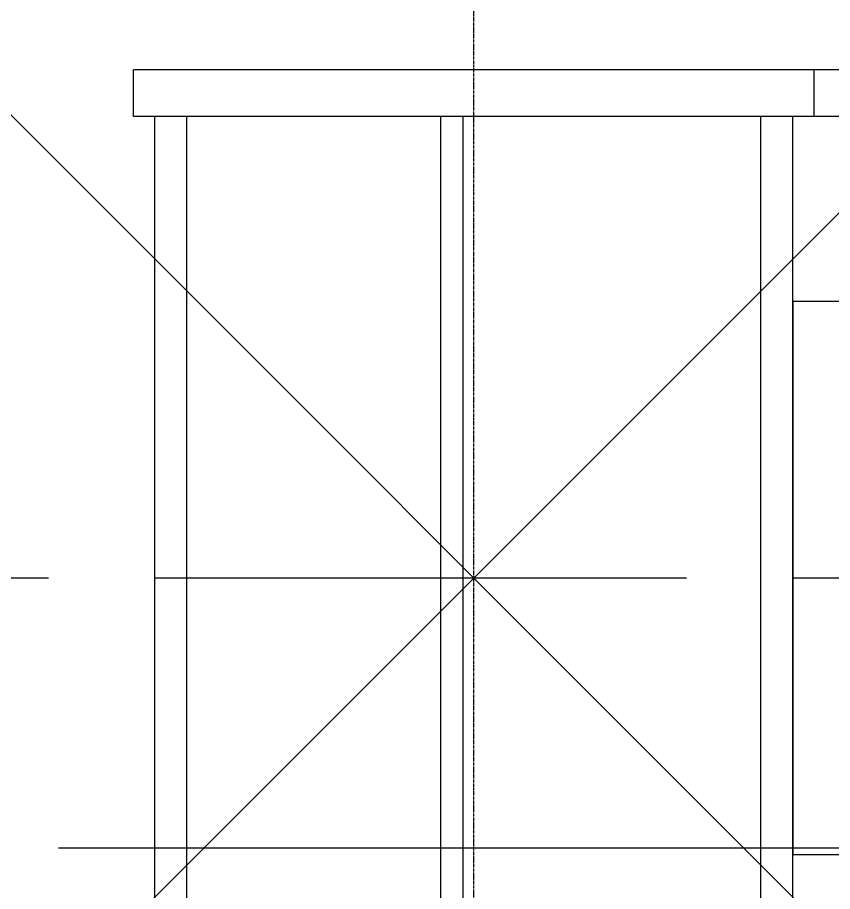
# Model space of a CAD drawing. Extents: x -668440 to 1010955, y -1678500 to 210463.
# Drawn here: x -559293 to -555461, y -895553 to -891443 of the extents above; entities that cross this region are included whole.
import ezdxf

# ---------------------------------------------------------------- set-up
doc = ezdxf.new("R2010")
doc.units = 0
doc.header["$MEASUREMENT"] = 0
doc.linetypes.add('CENTER', pattern=[2, 1.25, -0.25, 0.25, -0.25])
doc.layers.get('0').update_dxf_attribs({"color": 3, "linetype": 'CONTINUOUS'})
doc.layers.add('00_ADDL', color=253, linetype='CONTINUOUS', plot=False)
for name, color, linetype in [('100', 5, 'CENTER'), ('_5-6_GS-M', 6, 'CONTINUOUS'), ('COL_H-300x300x10x15x13', 7, 'CONTINUOUS'), ('SH400-12-3-3-M22@90(0.0)', 7, 'CONTINUOUS'), ('SP400-40-60-60-0-0-M22-200-K6-320-320-0-164-TYPE1', 7, 'CONTINUOUS')]:
    doc.layers.add(name, color=color, linetype=linetype)

# ---------------------------------------------------------------- blocks, each defined once
blk = doc.blocks.new('剛接合部C1Y')
at = {"layer": '00_ADDL'}
for p, q in [((-223684.62063, -393132.59222), (-221884.62063, -394932.59222)), ((-221884.62063, -393132.59222), (-223684.62063, -394932.59222))]:
    blk.add_line(p, q, dxfattribs=at)
at = {"layer": '00_ADDL', "transparency": 33554661}
blk.add_line((-221019.62063, -394159.59222), (-222979.91336, -394159.59222), dxfattribs=at)
at = {"layer": '100'}
blk.add_line((-222784.62063, -397002.59222), (-222784.62063, -393132.59222), dxfattribs=at)
at = {"layer": '100', "linetype": 'CENTER', "ltscale": 200}
blk.add_line((-219884.62063, -394032.59222), (-225684.62063, -394032.59222), dxfattribs=at)
at = {"layer": '_5-6_GS-M', "transparency": 33554661}
blk.add_lwpolyline([(-222800.2873, -393815.59222), (-222800.2873, -394216.59222), (-222789.62063, -394216.59222), (-222789.62063, -393815.59222)], close=True, dxfattribs=at)
at = {"layer": 'COL_H-300x300x10x15x13'}
for p, q in [((-222934.62063, -394932.59222), (-222934.62063, -393815.59222)), ((-222919.62063, -394932.59222), (-222919.62063, -393815.59222)), ((-222649.62063, -394932.59222), (-222649.62063, -393815.59222)), ((-222634.62063, -394932.59222), (-222634.62063, -393815.59222))]:
    blk.add_line(p, q, dxfattribs=at)
at = {"layer": 'SH400-12-3-3-M22@90(0.0)'}
for p, q in [((-222634.62063, -393902.59222), (-222634.62063, -394162.59222)), ((-222474.62063, -393902.59222), (-222634.62063, -393902.59222)), ((-222634.62063, -394162.59222), (-222474.62063, -394162.59222))]:
    blk.add_line(p, q, dxfattribs=at)
at = {"layer": 'SP400-40-60-60-0-0-M22-200-K6-320-320-0-164-TYPE1'}
for p, q in [((-222234.62063, -393793.59222), (-222944.62063, -393793.59222)), ((-222944.62063, -393815.59222), (-222944.62063, -393793.59222)), ((-222624.62063, -393815.59222), (-222624.62063, -393793.59222)), ((-222234.62063, -393815.59222), (-222944.62063, -393815.59222))]:
    blk.add_line(p, q, dxfattribs=at)

msp = doc.modelspace()

# ---------------------------------------------------------------- block references
at = {"xscale": 10, "yscale": 10, "zscale": 10}
msp.add_blockref('剛接合部C1Y', (1670698.6842, 3046247.35843, 5600), dxfattribs=at)

doc.saveas('drawing.dxf')
